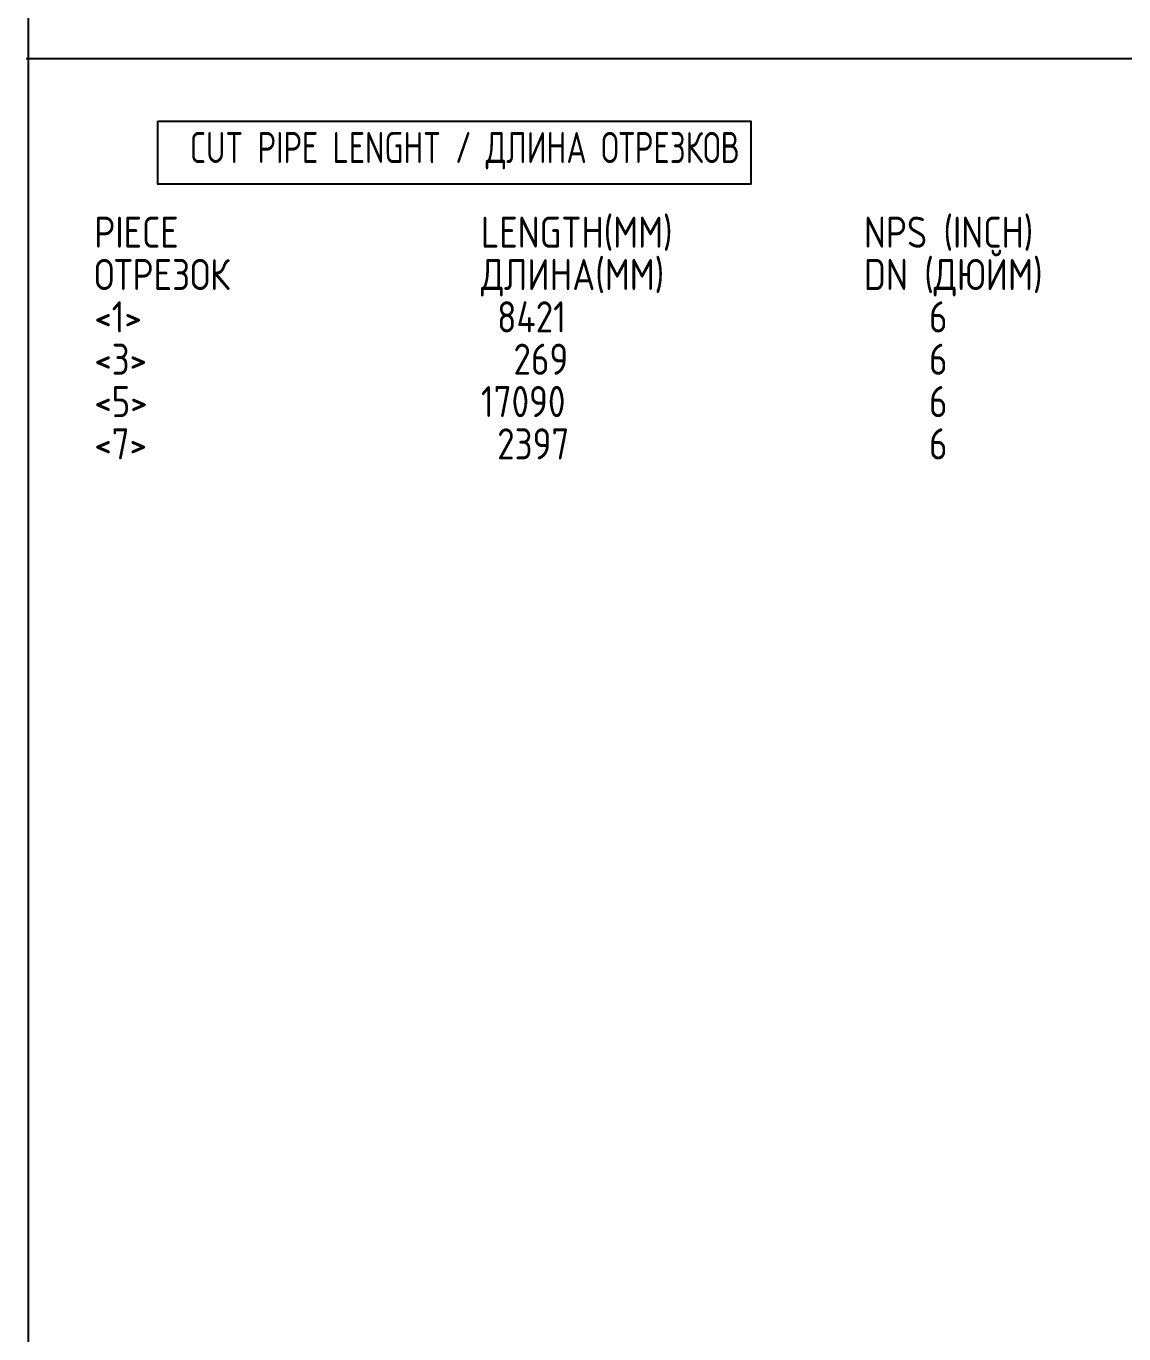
# Model space of a CAD drawing. Extents: x 0 to 594, y 0 to 420.
# Drawn here: x 402.7 to 490.9, y 105.1 to 210.1 of the extents above; entities that cross this region are included whole.
import ezdxf

# ---------------------------------------------------------------- set-up
doc = ezdxf.new("R2010")
doc.units = 0
doc.header["$MEASUREMENT"] = 0
doc.linetypes.add('BORDER_2012_SLN$0$8001.Solid', pattern=[0])
doc.layers.add('BORDER_2012_SLN$0$Level_1', color=7, linetype='BORDER_2012_SLN$0$8001.Solid', lineweight=25)
doc.layers.add('GT_1', color=7, linetype='Continuous')
doc.styles.add('HTX1', font='')
doc.styles.get('HTX1').set_extended_font_data('GOST type A')

# ---------------------------------------------------------------- blocks, each defined once
blk = doc.blocks.new('BORDER_2012_SLN')
at = {"layer": 'BORDER_2012_SLN$0$Level_1', "color": 7, "lineweight": -3}
blk.add_line((402.9, 7.5), (402.9, 412.5), dxfattribs=at)

msp = doc.modelspace()

# ---------------------------------------------------------------- linework, layer by layer
at = {"layer": 'GT_1', "flags": 128}
for points in [[(402.7, 207.518), (589, 207.518)], [(413.271, 202.473), (460.914, 202.473), (460.914, 197.425), (413.271, 197.425), (413.271, 202.473)]]:
    msp.add_lwpolyline(points, dxfattribs=at)

# ---------------------------------------------------------------- block references
at = {"linetype": 'Continuous'}
msp.add_blockref('BORDER_2012_SLN', (0, 0), dxfattribs=at)

# ---------------------------------------------------------------- texts
at = {"layer": 'GT_1', "style": 'HTX1'}
for s, width, p in [('CUT PIPE LENGHT / ДЛИНА ОТРЕЗКОВ', 0.9, (415.843, 199.116)), ('  PIECE', 1.02, (405.557, 192.313)), ('    LENGTH(MM)', 1.02, (434, 192.313)), ('NPS (INCH)', 1.02, (470, 192.313)), ('  ОТРЕЗОК', 1.02, (405.557, 188.912)), ('    ДЛИНА(MM)', 1.02, (434, 188.912)), ('DN (ДЮЙМ)', 1.02, (470, 188.912)), ('  <1>', 1.02, (405.557, 185.51)), ('     8421', 1.02, (434, 185.51)), ('    6', 1.02, (470, 185.51)), ('  <3>', 1.02, (405.557, 182.109)), ('      269', 1.02, (434, 182.109)), ('    6', 1.02, (470, 182.109)), ('  <5>', 1.02, (405.557, 178.707)), ('    17090', 1.02, (434, 178.707)), ('    6', 1.02, (470, 178.707)), ('  <7>', 1.02, (405.557, 175.306)), ('     2397', 1.02, (434, 175.306)), ('    6', 1.02, (470, 175.306))]:
    msp.add_text(s, height=2.5, dxfattribs=dict(at, width=width)).set_placement(p)

doc.saveas('drawing.dxf')
